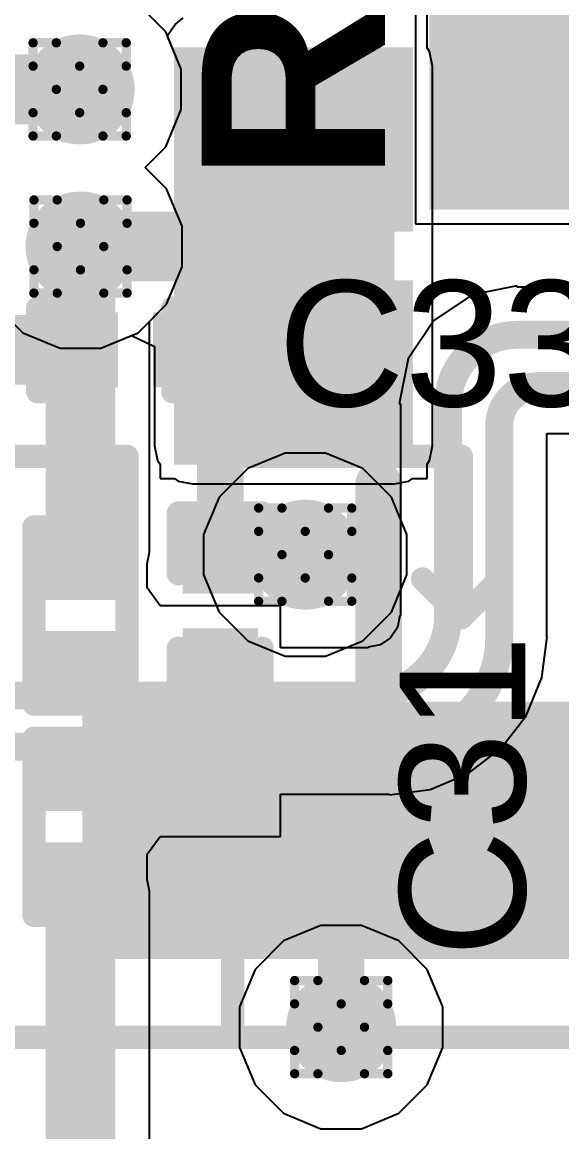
# Model space of a CAD drawing. Header units: inches. Extents: x -6 to 328, y -6 to 90.
# Drawn here: x 27.84 to 30.78, y 1.87 to 7.92 of the extents above; entities that cross this region are included whole.
import ezdxf

# ---------------------------------------------------------------- set-up
doc = ezdxf.new("R2010")
doc.units = ezdxf.units.IN
for name, color, linetype in [('Bottom Layer', 5, 'Continuous'), ('Bottom Overlay', 54, 'Continuous'), ('Bottom Paste', 16, 'Continuous'), ('Bottom Solder', 6, 'Continuous'), ('Designators', 56, 'Continuous'), ('Drill Drawing', 1, 'Continuous'), ('GND', 76, 'Continuous'), ('PWR', 16, 'Continuous'), ('Top Layer', 1, 'Continuous'), ('Top Overlay', 2, 'Continuous'), ('Top Paste', 8, 'Continuous'), ('Top Solder', 216, 'Continuous'), ('Via Holes', 16, 'Continuous')]:
    doc.layers.add(name, color=color, linetype=linetype)
doc.styles.add('Arial', font='', dxfattribs={"height": 0.2})
doc.styles.add('Arial_Bold', font='', dxfattribs={"height": 0.2})
doc.styles.get('Arial').set_extended_font_data('Arial')
doc.styles.get('Arial_Bold').set_extended_font_data('Arial', bold=True)

# ---------------------------------------------------------------- blocks, each defined once
blk = doc.blocks.new('CAP_0201_2')
at = {"layer": 'Top Layer'}
for points in [[(-0.45, 0.15), (-0.15, 0.15), (-0.15, -0.15), (-0.45, -0.15)], [(0.15, 0.15), (0.45, 0.15), (0.45, -0.15), (0.15, -0.15)]]:
    blk.add_hatch(color=1, dxfattribs=at).paths.add_polyline_path(points)
at = {"layer": 'Top Paste'}
for points in [[(-0.45, 0.15), (-0.15, 0.15), (-0.15, -0.15), (-0.45, -0.15)], [(0.15, 0.15), (0.45, 0.15), (0.45, -0.15), (0.15, -0.15)]]:
    blk.add_hatch(color=8, dxfattribs=at).paths.add_polyline_path(points)
at = {"layer": 'Top Solder'}
for points in [[(-0.505, 0.205), (-0.095, 0.205), (-0.095, -0.205), (-0.505, -0.205)], [(0.095, 0.205), (0.505, 0.205), (0.505, -0.205), (0.095, -0.205)]]:
    blk.add_hatch(color=216, dxfattribs=at).paths.add_polyline_path(points)
at = {"layer": 'Top Overlay', "const_width": 0.127}
for points in [[(-0.5334, 0.2286), (-0.2032, 0.2286)], [(-0.5334, -0.2286), (-0.5334, 0.2286)], [(0.2032, 0.2286), (0.5334, 0.2286)], [(0.5334, -0.2286), (0.5334, 0.2286)], [(-0.5334, -0.2286), (-0.2032, -0.2286)], [(0.2032, -0.2286), (0.5334, -0.2286)]]:
    blk.add_lwpolyline(points, dxfattribs=at)
at = {"layer": 'Top Overlay', "const_width": 0.0635}
for points in [[(-0.5651, 0.2286, 1), (-0.5016, 0.2286, 1)], [(-0.5651, 0.2286, 1), (-0.5016, 0.2286, 1)], [(-0.2349, 0.2286, 1), (-0.1714, 0.2286, 1)], [(0.1714, 0.2286, 1), (0.2349, 0.2286, 1)], [(0.5016, 0.2286, 1), (0.5651, 0.2286, 1)], [(0.5016, 0.2286, 1), (0.5651, 0.2286, 1)], [(-0.5651, -0.2286, 1), (-0.5016, -0.2286, 1)], [(-0.5651, -0.2286, 1), (-0.5016, -0.2286, 1)], [(-0.2349, -0.2286, 1), (-0.1714, -0.2286, 1)], [(0.1714, -0.2286, 1), (0.2349, -0.2286, 1)], [(0.5016, -0.2286, 1), (0.5651, -0.2286, 1)], [(0.5016, -0.2286, 1), (0.5651, -0.2286, 1)]]:
    blk.add_lwpolyline(points, format="xyb", close=True, dxfattribs=at)
blk = doc.blocks.new('R___0201_18')
at = {"layer": 'Top Layer'}
for points in [[(-0.41, 0.185), (-0.14, 0.185), (-0.14, -0.185), (-0.41, -0.185)], [(0.14, 0.185), (0.41, 0.185), (0.41, -0.185), (0.14, -0.185)]]:
    blk.add_hatch(color=1, dxfattribs=at).paths.add_polyline_path(points)
at = {"layer": 'Top Paste'}
for points in [[(-0.41, 0.185), (-0.14, 0.185), (-0.14, -0.185), (-0.41, -0.185)], [(0.14, 0.185), (0.41, 0.185), (0.41, -0.185), (0.14, -0.185)]]:
    blk.add_hatch(color=8, dxfattribs=at).paths.add_polyline_path(points)
at = {"layer": 'Top Solder'}
for points in [[(-0.465, 0.24), (-0.085, 0.24), (-0.085, -0.24), (-0.465, -0.24)], [(0.085, 0.24), (0.465, 0.24), (0.465, -0.24), (0.085, -0.24)]]:
    blk.add_hatch(color=216, dxfattribs=at).paths.add_polyline_path(points)
at = {"layer": 'Top Overlay', "const_width": 0.127}
for points in [[(-0.4826, 0.254), (-0.4826, -0.254)], [(-0.4826, 0.254), (0.4826, 0.254)], [(0.4826, 0.254), (0.4826, -0.254)], [(-0.4826, -0.254), (0.4826, -0.254)]]:
    blk.add_lwpolyline(points, dxfattribs=at)
at = {"layer": 'Top Overlay', "const_width": 0.0635}
for points in [[(-0.5143, 0.254, 1), (-0.4508, 0.254, 1)], [(-0.5143, 0.254, 1), (-0.4508, 0.254, 1)], [(0.4508, 0.254, 1), (0.5143, 0.254, 1)], [(0.4508, 0.254, 1), (0.5143, 0.254, 1)], [(-0.5143, -0.254, 1), (-0.4508, -0.254, 1)], [(-0.5143, -0.254, 1), (-0.4508, -0.254, 1)], [(0.4508, -0.254, 1), (0.5143, -0.254, 1)], [(0.4508, -0.254, 1), (0.5143, -0.254, 1)]]:
    blk.add_lwpolyline(points, format="xyb", close=True, dxfattribs=at)
blk = doc.blocks.new('R___0201_19')
at = {"layer": 'Top Layer'}
for points in [[(-0.41, 0.185), (-0.14, 0.185), (-0.14, -0.185), (-0.41, -0.185)], [(0.14, 0.185), (0.41, 0.185), (0.41, -0.185), (0.14, -0.185)]]:
    blk.add_hatch(color=1, dxfattribs=at).paths.add_polyline_path(points)
at = {"layer": 'Top Paste'}
for points in [[(-0.41, 0.185), (-0.14, 0.185), (-0.14, -0.185), (-0.41, -0.185)], [(0.14, 0.185), (0.41, 0.185), (0.41, -0.185), (0.14, -0.185)]]:
    blk.add_hatch(color=8, dxfattribs=at).paths.add_polyline_path(points)
at = {"layer": 'Top Solder'}
for points in [[(-0.465, 0.24), (-0.085, 0.24), (-0.085, -0.24), (-0.465, -0.24)], [(0.085, 0.24), (0.465, 0.24), (0.465, -0.24), (0.085, -0.24)]]:
    blk.add_hatch(color=216, dxfattribs=at).paths.add_polyline_path(points)
at = {"layer": 'Top Overlay', "const_width": 0.127}
for points in [[(-0.4826, -0.254), (-0.4826, 0.254)], [(0.4826, 0.254), (-0.4826, 0.254)], [(0.4826, -0.254), (0.4826, 0.254)], [(0.4826, -0.254), (-0.4826, -0.254)]]:
    blk.add_lwpolyline(points, dxfattribs=at)
at = {"layer": 'Top Overlay', "const_width": 0.0635}
for points in [[(-0.5143, 0.254, 1), (-0.4508, 0.254, 1)], [(-0.5143, 0.254, 1), (-0.4508, 0.254, 1)], [(0.4508, 0.254, 1), (0.5143, 0.254, 1)], [(0.4508, 0.254, 1), (0.5143, 0.254, 1)], [(-0.5143, -0.254, 1), (-0.4508, -0.254, 1)], [(-0.5143, -0.254, 1), (-0.4508, -0.254, 1)], [(0.4508, -0.254, 1), (0.5143, -0.254, 1)], [(0.4508, -0.254, 1), (0.5143, -0.254, 1)]]:
    blk.add_lwpolyline(points, format="xyb", close=True, dxfattribs=at)
blk = doc.blocks.new('M55_7013242R_B_49')
at = {"layer": 'Bottom Layer'}
for points in [[(12.62, -3.8), (11.42, -3.8), (11.42, -1.1), (12.62, -1.1)], [(7.855, -2.2), (8.655, -2.2), (8.655, -3.3), (7.855, -3.3)], [(9.125, -2.2), (9.925, -2.2), (9.925, -3.3), (9.125, -3.3)]]:
    blk.add_hatch(color=5, dxfattribs=at).paths.add_polyline_path(points)
at = {"layer": 'Bottom Paste'}
for points in [[(12.62, -3.8), (11.42, -3.8), (11.42, -1.1), (12.62, -1.1)], [(7.855, -2.2), (8.655, -2.2), (8.655, -3.3), (7.855, -3.3)], [(9.125, -2.2), (9.925, -2.2), (9.925, -3.3), (9.125, -3.3)]]:
    blk.add_hatch(color=16, dxfattribs=at).paths.add_polyline_path(points)
at = {"layer": 'Bottom Solder'}
for points in [[(12.7216, -3.9016), (11.3184, -3.9016), (11.3184, -0.9984), (12.7216, -0.9984)], [(7.7534, -2.0984), (8.7566, -2.0984), (8.7566, -3.4016), (7.7534, -3.4016)], [(9.0234, -2.0984), (10.0266, -2.0984), (10.0266, -3.4016), (9.0234, -3.4016)]]:
    blk.add_hatch(color=6, dxfattribs=at).paths.add_polyline_path(points)
at = {"layer": 'Bottom Overlay', "const_width": 0.254}
blk.add_lwpolyline([(11.2014, -2.286), (10.1346, -2.286)], dxfattribs=at)
at = {"layer": 'Bottom Overlay', "const_width": 0.127}
for points in [[(10.0711, -2.286, 1), (10.1981, -2.286, 1)], [(11.1379, -2.286, 1), (11.2649, -2.286, 1)]]:
    blk.add_lwpolyline(points, format="xyb", close=True, dxfattribs=at)
blk = doc.blocks.new('HDR1X3_SMD_50')
at = {"layer": 'Top Layer'}
blk.add_hatch(color=1, dxfattribs=at).paths.add_polyline_path([(-0.635, -0.7), (0.635, -0.7), (0.635, -2.9), (-0.635, -2.9)])
at = {"layer": 'Top Paste'}
blk.add_hatch(color=8, dxfattribs=at).paths.add_polyline_path([(-0.635, -0.7), (0.635, -0.7), (0.635, -2.9), (-0.635, -2.9)])
at = {"layer": 'Top Solder'}
blk.add_hatch(color=216, dxfattribs=at).paths.add_polyline_path([(-0.7366, -0.5984), (0.7366, -0.5984), (0.7366, -3.0016), (-0.7366, -3.0016)])
blk = doc.blocks.new('CAP_0201_67')
at = {"layer": 'Top Layer'}
for points in [[(-0.45, 0.15), (-0.15, 0.15), (-0.15, -0.15), (-0.45, -0.15)], [(0.15, 0.15), (0.45, 0.15), (0.45, -0.15), (0.15, -0.15)]]:
    blk.add_hatch(color=1, dxfattribs=at).paths.add_polyline_path(points)
at = {"layer": 'Top Paste'}
for points in [[(-0.45, 0.15), (-0.15, 0.15), (-0.15, -0.15), (-0.45, -0.15)], [(0.15, 0.15), (0.45, 0.15), (0.45, -0.15), (0.15, -0.15)]]:
    blk.add_hatch(color=8, dxfattribs=at).paths.add_polyline_path(points)
at = {"layer": 'Top Solder'}
for points in [[(-0.505, 0.205), (-0.095, 0.205), (-0.095, -0.205), (-0.505, -0.205)], [(0.095, 0.205), (0.505, 0.205), (0.505, -0.205), (0.095, -0.205)]]:
    blk.add_hatch(color=216, dxfattribs=at).paths.add_polyline_path(points)
at = {"layer": 'Top Overlay', "const_width": 0.127}
for points in [[(-0.2032, 0.2286), (-0.5334, 0.2286)], [(-0.5334, -0.2286), (-0.5334, 0.2286)], [(0.5334, 0.2286), (0.2032, 0.2286)], [(0.5334, -0.2286), (0.5334, 0.2286)], [(-0.2032, -0.2286), (-0.5334, -0.2286)], [(0.5334, -0.2286), (0.2032, -0.2286)]]:
    blk.add_lwpolyline(points, dxfattribs=at)
at = {"layer": 'Top Overlay', "const_width": 0.0635}
for points in [[(-0.5651, 0.2286, 1), (-0.5016, 0.2286, 1)], [(-0.5651, 0.2286, 1), (-0.5016, 0.2286, 1)], [(-0.2349, 0.2286, 1), (-0.1714, 0.2286, 1)], [(0.1714, 0.2286, 1), (0.2349, 0.2286, 1)], [(0.5016, 0.2286, 1), (0.5651, 0.2286, 1)], [(0.5016, 0.2286, 1), (0.5651, 0.2286, 1)], [(-0.5651, -0.2286, 1), (-0.5016, -0.2286, 1)], [(-0.5651, -0.2286, 1), (-0.5016, -0.2286, 1)], [(-0.2349, -0.2286, 1), (-0.1714, -0.2286, 1)], [(0.1714, -0.2286, 1), (0.2349, -0.2286, 1)], [(0.5016, -0.2286, 1), (0.5651, -0.2286, 1)], [(0.5016, -0.2286, 1), (0.5651, -0.2286, 1)]]:
    blk.add_lwpolyline(points, format="xyb", close=True, dxfattribs=at)
blk = doc.blocks.new('CAP_0201_68')
at = {"layer": 'Top Layer'}
for points in [[(-0.45, 0.15), (-0.15, 0.15), (-0.15, -0.15), (-0.45, -0.15)], [(0.15, 0.15), (0.45, 0.15), (0.45, -0.15), (0.15, -0.15)]]:
    blk.add_hatch(color=1, dxfattribs=at).paths.add_polyline_path(points)
at = {"layer": 'Top Paste'}
for points in [[(-0.45, 0.15), (-0.15, 0.15), (-0.15, -0.15), (-0.45, -0.15)], [(0.15, 0.15), (0.45, 0.15), (0.45, -0.15), (0.15, -0.15)]]:
    blk.add_hatch(color=8, dxfattribs=at).paths.add_polyline_path(points)
at = {"layer": 'Top Solder'}
for points in [[(-0.505, 0.205), (-0.095, 0.205), (-0.095, -0.205), (-0.505, -0.205)], [(0.095, 0.205), (0.505, 0.205), (0.505, -0.205), (0.095, -0.205)]]:
    blk.add_hatch(color=216, dxfattribs=at).paths.add_polyline_path(points)
at = {"layer": 'Top Overlay', "const_width": 0.127}
for points in [[(-0.5334, 0.2286), (-0.2032, 0.2286)], [(-0.5334, 0.2286), (-0.5334, -0.2286)], [(0.2032, 0.2286), (0.5334, 0.2286)], [(0.5334, 0.2286), (0.5334, -0.2286)], [(-0.5334, -0.2286), (-0.2032, -0.2286)], [(0.2032, -0.2286), (0.5334, -0.2286)]]:
    blk.add_lwpolyline(points, dxfattribs=at)
at = {"layer": 'Top Overlay', "const_width": 0.0635}
for points in [[(-0.5651, 0.2286, 1), (-0.5016, 0.2286, 1)], [(-0.5651, 0.2286, 1), (-0.5016, 0.2286, 1)], [(-0.2349, 0.2286, 1), (-0.1714, 0.2286, 1)], [(0.1714, 0.2286, 1), (0.2349, 0.2286, 1)], [(0.5016, 0.2286, 1), (0.5651, 0.2286, 1)], [(0.5016, 0.2286, 1), (0.5651, 0.2286, 1)], [(-0.5651, -0.2286, 1), (-0.5016, -0.2286, 1)], [(-0.5651, -0.2286, 1), (-0.5016, -0.2286, 1)], [(-0.2349, -0.2286, 1), (-0.1714, -0.2286, 1)], [(0.1714, -0.2286, 1), (0.2349, -0.2286, 1)], [(0.5016, -0.2286, 1), (0.5651, -0.2286, 1)], [(0.5016, -0.2286, 1), (0.5651, -0.2286, 1)]]:
    blk.add_lwpolyline(points, format="xyb", close=True, dxfattribs=at)

msp = doc.modelspace()

# ---------------------------------------------------------------- hatches: boundary and pattern name
at = {"layer": 'Bottom Layer'}
h = msp.add_hatch(color=5, dxfattribs=at)
edge = h.paths.add_edge_path()
edge.add_arc((28.1527, 7.5515), 0.3, 0, 360)
msp.add_hatch(color=5, dxfattribs=at).paths.add_polyline_path([(28.769, 5.6085), (29.869, 5.6085), (29.869, 7.6785), (28.769, 7.6785)])
h = msp.add_hatch(color=5, dxfattribs=at)
edge = h.paths.add_edge_path()
edge.add_arc((28.1574, 6.6952), 0.3, 0, 360)
h = msp.add_hatch(color=5, dxfattribs=at)
edge = h.paths.add_edge_path()
edge.add_arc((29.3828, 5.0158), 0.3, 0, 360)
h = msp.add_hatch(color=5, dxfattribs=at)
edge = h.paths.add_edge_path()
edge.add_arc((29.5789, 2.4407), 0.3, 0, 360)
at = {"layer": 'GND'}
h = msp.add_hatch(color=76, dxfattribs=at)
edge = h.paths.add_edge_path()
edge.add_arc((28.1527, 7.5515), 0.3, 0, 360)
h = msp.add_hatch(color=76, dxfattribs=at)
edge = h.paths.add_edge_path()
edge.add_arc((28.1574, 6.6952), 0.3, 0, 360)
h = msp.add_hatch(color=76, dxfattribs=at)
edge = h.paths.add_edge_path()
edge.add_arc((29.3828, 5.0158), 0.3, 0, 360)
h = msp.add_hatch(color=76, dxfattribs=at)
edge = h.paths.add_edge_path()
edge.add_arc((29.5789, 2.4407), 0.3, 0, 360)
at = {"layer": 'PWR'}
h = msp.add_hatch(color=16, dxfattribs=at)
edge = h.paths.add_edge_path()
edge.add_arc((28.1527, 7.5515), 0.3, 0, 360)
h = msp.add_hatch(color=16, dxfattribs=at)
edge = h.paths.add_edge_path()
edge.add_arc((28.1574, 6.6952), 0.3, 0, 360)
h = msp.add_hatch(color=16, dxfattribs=at)
edge = h.paths.add_edge_path()
edge.add_arc((29.3828, 5.0158), 0.3, 0, 360)
h = msp.add_hatch(color=16, dxfattribs=at)
edge = h.paths.add_edge_path()
edge.add_arc((29.5789, 2.4407), 0.3, 0, 360)
at = {"layer": 'Top Layer'}
h = msp.add_hatch(color=1, dxfattribs=at)
edge = h.paths.add_edge_path()
edge.add_arc((28.1527, 7.5515), 0.3, 0, 360)
h = msp.add_hatch(color=1, dxfattribs=at)
edge = h.paths.add_edge_path()
edge.add_arc((28.1574, 6.6952), 0.3, 0, 360)
h = msp.add_hatch(color=1, dxfattribs=at)
edge = h.paths.add_edge_path()
edge.add_arc((29.3828, 5.0158), 0.3, 0, 360)
h = msp.add_hatch(color=1, dxfattribs=at)
edge = h.paths.add_edge_path()
edge.add_arc((29.5789, 2.4407), 0.3, 0, 360)
at = {"layer": 'Via Holes'}
h = msp.add_hatch(color=7, dxfattribs=at)
edge = h.paths.add_edge_path()
edge.add_arc((28.1527, 7.5515), 0.15, 0, 360)
h = msp.add_hatch(color=7, dxfattribs=at)
edge = h.paths.add_edge_path()
edge.add_arc((28.1574, 6.6952), 0.15, 0, 360)
h = msp.add_hatch(color=7, dxfattribs=at)
edge = h.paths.add_edge_path()
edge.add_arc((29.3828, 5.0158), 0.15, 0, 360)
h = msp.add_hatch(color=7, dxfattribs=at)
edge = h.paths.add_edge_path()
edge.add_arc((29.5789, 2.4407), 0.15, 0, 360)

# ---------------------------------------------------------------- linework, layer by layer
at = {"layer": 'Bottom Layer'}
for p, q in [((30.0468, 7.8563), (30.0468, 7.9707)), ((30.0468, 7.8437), (30.0468, 7.8563)), ((30.0468, 7.7782), (30.0468, 7.8437)), ((30.0604, 7.7578), (30.0468, 7.7782)), ((30.0762, 7.6785), (30.0604, 7.7578)), ((30.0762, 5.6085), (30.0762, 7.6785)), ((27.6877, 6.3814), (27.8436, 6.2256)), ((27.8436, 6.2256), (28.0472, 6.1412)), ((28.2676, 6.1412), (28.4348, 6.2105)), ((28.4348, 6.2105), (28.5618, 6.1502)), ((28.0472, 6.1412), (28.2676, 6.1412)), ((28.5618, 6.1502), (28.5618, 5.6085)), ((28.5618, 5.6085), (28.5776, 5.5292)), ((30.0604, 5.5292), (30.0762, 5.6085)), ((28.5776, 5.5292), (28.5912, 5.5088)), ((28.5912, 5.5088), (28.5912, 5.4307)), ((30.0468, 5.5088), (30.0604, 5.5292)), ((30.0468, 5.4307), (30.0468, 5.5088)), ((28.5912, 5.4307), (28.6693, 5.4307)), ((28.6693, 5.4307), (28.6897, 5.4171)), ((28.6897, 5.4171), (28.769, 5.4013)), ((28.769, 5.4013), (29.869, 5.4013)), ((29.869, 5.4013), (29.9483, 5.4171)), ((29.9483, 5.4171), (29.9686, 5.4307)), ((29.9686, 5.4307), (30.0468, 5.4307))]:
    msp.add_line(p, q, dxfattribs=at)
for points, const_width in [([(29.3199, 7.2116), (29.3199, 7.2794)], 0.381), ([(29.319, 7.2785), (29.3199, 7.2794)], 0.254), ([(28.1574, 6.6952), (29.2672, 6.6952)], 0.381), ([(29.2672, 6.6952), (29.319, 6.6435)], 0.381), ([(29.5789, 3.4735), (29.619, 3.5135)], 0.254), ([(29.5789, 2.4407), (29.5789, 3.4735)], 0.254)]:
    msp.add_lwpolyline(points, dxfattribs=dict(at, const_width=const_width))
for points, const_width in [([(29.2247, 7.2794, 1), (29.4152, 7.2794, 1)], 0.1905), ([(29.2247, 7.2116, 1), (29.4152, 7.2116, 1)], 0.1905), ([(29.2555, 7.2785, 1), (29.3825, 7.2785, 1)], 0.127), ([(29.2564, 7.2794, 1), (29.3834, 7.2794, 1)], 0.127), ([(28.0621, 6.6952, 1), (28.2526, 6.6952, 1)], 0.1905), ([(29.172, 6.6952, 1), (29.3625, 6.6952, 1)], 0.1905), ([(29.172, 6.6952, 1), (29.3625, 6.6952, 1)], 0.1905), ([(29.2237, 6.6435, 1), (29.4142, 6.6435, 1)], 0.1905), ([(29.5555, 3.5135, 1), (29.6825, 3.5135, 1)], 0.127), ([(29.5154, 3.4735, 1), (29.6424, 3.4735, 1)], 0.127), ([(29.5154, 3.4735, 1), (29.6424, 3.4735, 1)], 0.127), ([(29.5154, 2.4407, 1), (29.6424, 2.4407, 1)], 0.127)]:
    msp.add_lwpolyline(points, format="xyb", close=True, dxfattribs=dict(at, const_width=const_width))
at = {"layer": 'Drill Drawing', "const_width": 0.0508}
for points in [[(27.8987, 7.6785), (27.8987, 7.8055)], [(27.8987, 7.8055), (28.0257, 7.8055)], [(28.0257, 7.8055), (28.1527, 7.6785)], [(28.1527, 7.6785), (28.2797, 7.8055)], [(28.2797, 7.8055), (28.4067, 7.8055)], [(28.4067, 7.6785), (28.4067, 7.8055)], [(27.8987, 7.6785), (28.0257, 7.5515)], [(28.2797, 7.5515), (28.4067, 7.6785)], [(27.8987, 7.4245), (28.0257, 7.5515)], [(28.2797, 7.5515), (28.4067, 7.4245)], [(27.8987, 7.2975), (27.8987, 7.4245)], [(28.0257, 7.2975), (28.1527, 7.4245)], [(28.1527, 7.4245), (28.2797, 7.2975)], [(28.4067, 7.2975), (28.4067, 7.4245)], [(27.8987, 7.2975), (28.0257, 7.2975)], [(28.2797, 7.2975), (28.4067, 7.2975)], [(27.9034, 6.8222), (27.9034, 6.9492)], [(27.9034, 6.9492), (28.0304, 6.9492)], [(28.0304, 6.9492), (28.1574, 6.8222)], [(28.1574, 6.8222), (28.2844, 6.9492)], [(28.2844, 6.9492), (28.4114, 6.9492)], [(28.4114, 6.8222), (28.4114, 6.9492)], [(27.9034, 6.8222), (28.0304, 6.6952)], [(28.2844, 6.6952), (28.4114, 6.8222)], [(27.9034, 6.5682), (28.0304, 6.6952)], [(28.2844, 6.6952), (28.4114, 6.5682)], [(27.9034, 6.4412), (27.9034, 6.5682)], [(28.0304, 6.4412), (28.1574, 6.5682)], [(28.1574, 6.5682), (28.2844, 6.4412)], [(28.4114, 6.4412), (28.4114, 6.5682)], [(27.9034, 6.4412), (28.0304, 6.4412)], [(28.2844, 6.4412), (28.4114, 6.4412)], [(29.1288, 5.1428), (29.1288, 5.2698)], [(29.1288, 5.2698), (29.2558, 5.2698)], [(29.2558, 5.2698), (29.3828, 5.1428)], [(29.3828, 5.1428), (29.5098, 5.2698)], [(29.5098, 5.2698), (29.6368, 5.2698)], [(29.6368, 5.1428), (29.6368, 5.2698)], [(29.1288, 5.1428), (29.2558, 5.0158)], [(29.5098, 5.0158), (29.6368, 5.1428)], [(29.1288, 4.8888), (29.2558, 5.0158)], [(29.5098, 5.0158), (29.6368, 4.8888)], [(29.1288, 4.7618), (29.1288, 4.8888)], [(29.2558, 4.7618), (29.3828, 4.8888)], [(29.3828, 4.8888), (29.5098, 4.7618)], [(29.6368, 4.7618), (29.6368, 4.8888)], [(29.1288, 4.7618), (29.2558, 4.7618)], [(29.5098, 4.7618), (29.6368, 4.7618)], [(29.3249, 2.5677), (29.3249, 2.6947)], [(29.3249, 2.6947), (29.4519, 2.6947)], [(29.4519, 2.6947), (29.5789, 2.5677)], [(29.5789, 2.5677), (29.7059, 2.6947)], [(29.7059, 2.6947), (29.8329, 2.6947)], [(29.8329, 2.5677), (29.8329, 2.6947)], [(29.3249, 2.5677), (29.4519, 2.4407)], [(29.7059, 2.4407), (29.8329, 2.5677)], [(29.3249, 2.3137), (29.4519, 2.4407)], [(29.7059, 2.4407), (29.8329, 2.3137)], [(29.3249, 2.1867), (29.3249, 2.3137)], [(29.4519, 2.1867), (29.5789, 2.3137)], [(29.5789, 2.3137), (29.7059, 2.1867)], [(29.8329, 2.1867), (29.8329, 2.3137)], [(29.3249, 2.1867), (29.4519, 2.1867)], [(29.7059, 2.1867), (29.8329, 2.1867)]]:
    msp.add_lwpolyline(points, dxfattribs=at)
at = {"layer": 'Drill Drawing', "const_width": 0.0254}
for points in [[(27.886, 7.8055, 1), (27.9114, 7.8055, 1)], [(27.886, 7.8055, 1), (27.9114, 7.8055, 1)], [(28.013, 7.8055, 1), (28.0384, 7.8055, 1)], [(28.013, 7.8055, 1), (28.0384, 7.8055, 1)], [(28.267, 7.8055, 1), (28.2924, 7.8055, 1)], [(28.267, 7.8055, 1), (28.2924, 7.8055, 1)], [(28.394, 7.8055, 1), (28.4194, 7.8055, 1)], [(28.394, 7.8055, 1), (28.4194, 7.8055, 1)], [(27.886, 7.6785, 1), (27.9114, 7.6785, 1)], [(27.886, 7.6785, 1), (27.9114, 7.6785, 1)], [(28.14, 7.6785, 1), (28.1654, 7.6785, 1)], [(28.14, 7.6785, 1), (28.1654, 7.6785, 1)], [(28.394, 7.6785, 1), (28.4194, 7.6785, 1)], [(28.394, 7.6785, 1), (28.4194, 7.6785, 1)], [(28.013, 7.5515, 1), (28.0384, 7.5515, 1)], [(28.013, 7.5515, 1), (28.0384, 7.5515, 1)], [(28.267, 7.5515, 1), (28.2924, 7.5515, 1)], [(28.267, 7.5515, 1), (28.2924, 7.5515, 1)], [(27.886, 7.4245, 1), (27.9114, 7.4245, 1)], [(27.886, 7.4245, 1), (27.9114, 7.4245, 1)], [(28.14, 7.4245, 1), (28.1654, 7.4245, 1)], [(28.14, 7.4245, 1), (28.1654, 7.4245, 1)], [(28.394, 7.4245, 1), (28.4194, 7.4245, 1)], [(28.394, 7.4245, 1), (28.4194, 7.4245, 1)], [(27.886, 7.2975, 1), (27.9114, 7.2975, 1)], [(27.886, 7.2975, 1), (27.9114, 7.2975, 1)], [(28.013, 7.2975, 1), (28.0384, 7.2975, 1)], [(28.013, 7.2975, 1), (28.0384, 7.2975, 1)], [(28.267, 7.2975, 1), (28.2924, 7.2975, 1)], [(28.267, 7.2975, 1), (28.2924, 7.2975, 1)], [(28.394, 7.2975, 1), (28.4194, 7.2975, 1)], [(28.394, 7.2975, 1), (28.4194, 7.2975, 1)], [(27.8907, 6.9492, 1), (27.9161, 6.9492, 1)], [(27.8907, 6.9492, 1), (27.9161, 6.9492, 1)], [(28.0177, 6.9492, 1), (28.0431, 6.9492, 1)], [(28.0177, 6.9492, 1), (28.0431, 6.9492, 1)], [(28.2717, 6.9492, 1), (28.2971, 6.9492, 1)], [(28.2717, 6.9492, 1), (28.2971, 6.9492, 1)], [(28.3987, 6.9492, 1), (28.4241, 6.9492, 1)], [(28.3987, 6.9492, 1), (28.4241, 6.9492, 1)], [(27.8907, 6.8222, 1), (27.9161, 6.8222, 1)], [(27.8907, 6.8222, 1), (27.9161, 6.8222, 1)], [(28.1447, 6.8222, 1), (28.1701, 6.8222, 1)], [(28.1447, 6.8222, 1), (28.1701, 6.8222, 1)], [(28.3987, 6.8222, 1), (28.4241, 6.8222, 1)], [(28.3987, 6.8222, 1), (28.4241, 6.8222, 1)], [(28.0177, 6.6952, 1), (28.0431, 6.6952, 1)], [(28.0177, 6.6952, 1), (28.0431, 6.6952, 1)], [(28.2717, 6.6952, 1), (28.2971, 6.6952, 1)], [(28.2717, 6.6952, 1), (28.2971, 6.6952, 1)], [(27.8907, 6.5682, 1), (27.9161, 6.5682, 1)], [(27.8907, 6.5682, 1), (27.9161, 6.5682, 1)], [(28.1447, 6.5682, 1), (28.1701, 6.5682, 1)], [(28.1447, 6.5682, 1), (28.1701, 6.5682, 1)], [(28.3987, 6.5682, 1), (28.4241, 6.5682, 1)], [(28.3987, 6.5682, 1), (28.4241, 6.5682, 1)], [(27.8907, 6.4412, 1), (27.9161, 6.4412, 1)], [(27.8907, 6.4412, 1), (27.9161, 6.4412, 1)], [(28.0177, 6.4412, 1), (28.0431, 6.4412, 1)], [(28.0177, 6.4412, 1), (28.0431, 6.4412, 1)], [(28.2717, 6.4412, 1), (28.2971, 6.4412, 1)], [(28.2717, 6.4412, 1), (28.2971, 6.4412, 1)], [(28.3987, 6.4412, 1), (28.4241, 6.4412, 1)], [(28.3987, 6.4412, 1), (28.4241, 6.4412, 1)], [(29.1161, 5.2698, 1), (29.1415, 5.2698, 1)], [(29.1161, 5.2698, 1), (29.1415, 5.2698, 1)], [(29.2431, 5.2698, 1), (29.2685, 5.2698, 1)], [(29.2431, 5.2698, 1), (29.2685, 5.2698, 1)], [(29.4971, 5.2698, 1), (29.5225, 5.2698, 1)], [(29.4971, 5.2698, 1), (29.5225, 5.2698, 1)], [(29.6241, 5.2698, 1), (29.6495, 5.2698, 1)], [(29.6241, 5.2698, 1), (29.6495, 5.2698, 1)], [(29.1161, 5.1428, 1), (29.1415, 5.1428, 1)], [(29.1161, 5.1428, 1), (29.1415, 5.1428, 1)], [(29.3701, 5.1428, 1), (29.3955, 5.1428, 1)], [(29.3701, 5.1428, 1), (29.3955, 5.1428, 1)], [(29.6241, 5.1428, 1), (29.6495, 5.1428, 1)], [(29.6241, 5.1428, 1), (29.6495, 5.1428, 1)], [(29.2431, 5.0158, 1), (29.2685, 5.0158, 1)], [(29.2431, 5.0158, 1), (29.2685, 5.0158, 1)], [(29.4971, 5.0158, 1), (29.5225, 5.0158, 1)], [(29.4971, 5.0158, 1), (29.5225, 5.0158, 1)], [(29.1161, 4.8888, 1), (29.1415, 4.8888, 1)], [(29.1161, 4.8888, 1), (29.1415, 4.8888, 1)], [(29.3701, 4.8888, 1), (29.3955, 4.8888, 1)], [(29.3701, 4.8888, 1), (29.3955, 4.8888, 1)], [(29.6241, 4.8888, 1), (29.6495, 4.8888, 1)], [(29.6241, 4.8888, 1), (29.6495, 4.8888, 1)], [(29.1161, 4.7618, 1), (29.1415, 4.7618, 1)], [(29.1161, 4.7618, 1), (29.1415, 4.7618, 1)], [(29.2431, 4.7618, 1), (29.2685, 4.7618, 1)], [(29.2431, 4.7618, 1), (29.2685, 4.7618, 1)], [(29.4971, 4.7618, 1), (29.5225, 4.7618, 1)], [(29.4971, 4.7618, 1), (29.5225, 4.7618, 1)], [(29.6241, 4.7618, 1), (29.6495, 4.7618, 1)], [(29.6241, 4.7618, 1), (29.6495, 4.7618, 1)], [(29.3122, 2.6947, 1), (29.3376, 2.6947, 1)], [(29.3122, 2.6947, 1), (29.3376, 2.6947, 1)], [(29.4392, 2.6947, 1), (29.4646, 2.6947, 1)], [(29.4392, 2.6947, 1), (29.4646, 2.6947, 1)], [(29.6932, 2.6947, 1), (29.7186, 2.6947, 1)], [(29.6932, 2.6947, 1), (29.7186, 2.6947, 1)], [(29.8202, 2.6947, 1), (29.8456, 2.6947, 1)], [(29.8202, 2.6947, 1), (29.8456, 2.6947, 1)], [(29.3122, 2.5677, 1), (29.3376, 2.5677, 1)], [(29.3122, 2.5677, 1), (29.3376, 2.5677, 1)], [(29.5662, 2.5677, 1), (29.5916, 2.5677, 1)], [(29.5662, 2.5677, 1), (29.5916, 2.5677, 1)], [(29.8202, 2.5677, 1), (29.8456, 2.5677, 1)], [(29.8202, 2.5677, 1), (29.8456, 2.5677, 1)], [(29.4392, 2.4407, 1), (29.4646, 2.4407, 1)], [(29.4392, 2.4407, 1), (29.4646, 2.4407, 1)], [(29.6932, 2.4407, 1), (29.7186, 2.4407, 1)], [(29.6932, 2.4407, 1), (29.7186, 2.4407, 1)], [(29.3122, 2.3137, 1), (29.3376, 2.3137, 1)], [(29.3122, 2.3137, 1), (29.3376, 2.3137, 1)], [(29.5662, 2.3137, 1), (29.5916, 2.3137, 1)], [(29.5662, 2.3137, 1), (29.5916, 2.3137, 1)], [(29.8202, 2.3137, 1), (29.8456, 2.3137, 1)], [(29.8202, 2.3137, 1), (29.8456, 2.3137, 1)], [(29.3122, 2.1867, 1), (29.3376, 2.1867, 1)], [(29.3122, 2.1867, 1), (29.3376, 2.1867, 1)], [(29.4392, 2.1867, 1), (29.4646, 2.1867, 1)], [(29.4392, 2.1867, 1), (29.4646, 2.1867, 1)], [(29.6932, 2.1867, 1), (29.7186, 2.1867, 1)], [(29.6932, 2.1867, 1), (29.7186, 2.1867, 1)], [(29.8202, 2.1867, 1), (29.8456, 2.1867, 1)], [(29.8202, 2.1867, 1), (29.8456, 2.1867, 1)]]:
    msp.add_lwpolyline(points, format="xyb", close=True, dxfattribs=at)
at = {"layer": 'GND'}
for p, q in [((28.6223, 7.8654), (28.4665, 8.0212)), ((28.7067, 7.6617), (28.6223, 7.8654)), ((28.7067, 7.4413), (28.7067, 7.6617)), ((28.6223, 7.2377), (28.7067, 7.4413)), ((28.5104, 7.1257), (28.6223, 7.2377)), ((28.627, 7.009), (28.5104, 7.1257)), ((28.7114, 6.8054), (28.627, 7.009)), ((28.7114, 6.585), (28.7114, 6.8054)), ((28.627, 6.3814), (28.7114, 6.585)), ((28.4712, 6.2256), (28.627, 6.3814)), ((27.7455, 6.3236), (27.8436, 6.2256)), ((27.8436, 6.2256), (28.0472, 6.1412)), ((28.2676, 6.1412), (28.4712, 6.2256)), ((28.0472, 6.1412), (28.2676, 6.1412))]:
    msp.add_line(p, q, dxfattribs=at)
at = {"layer": 'GND', "const_width": 0.381}
msp.add_lwpolyline([(27.243, 7.5515), (28.1527, 7.5515)], dxfattribs=at)
at = {"layer": 'GND', "const_width": 0.1905}
msp.add_lwpolyline([(28.0574, 7.5515, 1), (28.2479, 7.5515, 1)], format="xyb", close=True, dxfattribs=at)
at = {"layer": 'PWR'}
for p, q in [((28.6733, 7.9059), (28.7179, 7.9413)), ((28.6387, 7.8567), (28.6733, 7.9059)), ((28.632, 7.8421), (28.6387, 7.8567)), ((28.7067, 7.6617), (28.632, 7.8421)), ((28.7067, 7.4413), (28.7067, 7.6617)), ((28.6223, 7.2377), (28.7067, 7.4413)), ((28.5104, 7.1257), (28.6223, 7.2377)), ((28.627, 7.009), (28.5104, 7.1257)), ((28.7114, 6.8054), (28.627, 7.009)), ((28.7114, 6.585), (28.7114, 6.8054)), ((28.627, 6.3814), (28.7114, 6.585)), ((27.6877, 6.3814), (27.8436, 6.2256)), ((28.4712, 6.2256), (28.627, 6.3814)), ((27.8436, 6.2256), (28.0472, 6.1412)), ((28.2676, 6.1412), (28.4712, 6.2256)), ((28.0472, 6.1412), (28.2676, 6.1412)), ((29.2726, 5.5698), (29.069, 5.4855)), ((29.493, 5.5698), (29.2726, 5.5698)), ((29.6966, 5.4855), (29.493, 5.5698)), ((29.069, 5.4855), (28.9132, 5.3297)), ((29.8525, 5.3297), (29.6966, 5.4855)), ((28.9132, 5.3297), (28.8288, 5.126)), ((29.9368, 5.126), (29.8525, 5.3297)), ((28.8288, 5.126), (28.8288, 4.9056)), ((29.9368, 4.9056), (29.9368, 5.126)), ((28.8288, 4.9056), (28.9132, 4.702)), ((29.8525, 4.702), (29.9368, 4.9056)), ((28.9132, 4.702), (29.069, 4.5462)), ((29.6966, 4.5462), (29.8525, 4.702)), ((29.069, 4.5462), (29.2726, 4.4618)), ((29.493, 4.4618), (29.6966, 4.5462)), ((29.2726, 4.4618), (29.493, 4.4618)), ((29.4687, 2.9947), (29.2651, 2.9104)), ((29.6891, 2.9947), (29.4687, 2.9947)), ((29.8928, 2.9104), (29.6891, 2.9947)), ((29.2651, 2.9104), (29.1093, 2.7545)), ((30.0486, 2.7545), (29.8928, 2.9104)), ((29.1093, 2.7545), (29.0249, 2.5509)), ((30.1329, 2.5509), (30.0486, 2.7545)), ((29.0249, 2.5509), (29.0249, 2.3305)), ((30.1329, 2.3305), (30.1329, 2.5509)), ((29.0249, 2.3305), (29.1093, 2.1269)), ((30.0486, 2.1269), (30.1329, 2.3305)), ((29.1093, 2.1269), (29.2651, 1.9711)), ((29.8928, 1.9711), (30.0486, 2.1269)), ((29.2651, 1.9711), (29.4687, 1.8867)), ((29.6891, 1.8867), (29.8928, 1.9711)), ((29.4687, 1.8867), (29.6891, 1.8867))]:
    msp.add_line(p, q, dxfattribs=at)
at = {"layer": 'Top Layer'}
for p, q in [((29.9838, 8.3552), (29.9838, 6.8194)), ((28.6223, 7.8654), (28.4665, 8.0212)), ((28.7067, 7.6617), (28.6223, 7.8654)), ((28.7067, 7.4413), (28.7067, 7.6617)), ((28.6223, 7.2377), (28.7067, 7.4413)), ((28.5104, 7.1257), (28.6223, 7.2377)), ((28.627, 7.009), (28.5104, 7.1257)), ((28.7114, 6.8054), (28.627, 7.009)), ((28.7114, 6.585), (28.7114, 6.8054)), ((29.9838, 6.8194), (32.5394, 6.8194)), ((28.627, 6.3814), (28.7114, 6.585)), ((30.5385, 6.4804), (30.2923, 6.4315)), ((30.5385, 6.473), (30.5385, 6.4804)), ((31.7169, 6.473), (30.5385, 6.473)), ((30.2923, 6.4315), (30.0836, 6.292)), ((28.5329, 6.2873), (28.627, 6.3814)), ((30.0836, 6.292), (29.9442, 6.0833)), ((28.5329, 5.0289), (28.5329, 6.2873)), ((29.9442, 6.0833), (29.8952, 5.8372)), ((29.8952, 5.8372), (29.9026, 5.8372)), ((29.9026, 5.8372), (29.9026, 4.684)), ((30.7, 4.5683), (30.7, 5.6757)), ((30.7, 5.6757), (31.1232, 5.6757)), ((28.5202, 4.965), (28.5329, 5.0289)), ((28.5202, 4.8343), (28.5202, 4.965)), ((28.5916, 4.7368), (28.5202, 4.8343)), ((29.2472, 4.7368), (28.5916, 4.7368)), ((29.2472, 4.5072), (29.2472, 4.7368)), ((29.8982, 4.684), (29.8851, 4.6181)), ((29.9026, 4.684), (29.8982, 4.684)), ((29.8851, 4.6181), (29.8477, 4.5621)), ((29.8477, 4.5621), (29.7918, 4.5247)), ((30.673, 4.3455), (30.7024, 4.5683)), ((30.7024, 4.5683), (30.7, 4.5683)), ((29.7258, 4.5072), (29.2472, 4.5072)), ((29.7918, 4.5247), (29.7258, 4.5116)), ((29.7258, 4.5116), (29.7258, 4.5072)), ((30.587, 4.1379), (30.673, 4.3455)), ((30.4502, 3.9596), (30.587, 4.1379)), ((30.272, 3.8228), (30.4502, 3.9596)), ((30.0643, 3.7368), (30.272, 3.8228)), ((29.2472, 3.4802), (29.2472, 3.7099)), ((29.2472, 3.7099), (29.8415, 3.7099)), ((29.8415, 3.7075), (30.0643, 3.7368)), ((29.8415, 3.7099), (29.8415, 3.7075)), ((28.5202, 3.3828), (28.5916, 3.4802)), ((28.5916, 3.4802), (29.2472, 3.4802)), ((28.5202, 3.2457), (28.5202, 3.3828)), ((28.5329, 3.1818), (28.5202, 3.2457)), ((28.5329, 0.9272), (28.5329, 3.1818))]:
    msp.add_line(p, q, dxfattribs=at)
for points, const_width in [([(25.9893, 7.5515), (28.1527, 7.5515)], 0.381), ([(28.1574, 6.1322), (28.1574, 6.6952)], 0.381), ([(25.92, 6.1322), (28.1574, 6.1322)], 0.381), ([(28.1574, 5.0289), (28.1574, 6.1322)], 0.381), ([(30.5385, 6.2141), (31.7169, 6.2141)], 0.1524), ([(28.7574, 6.1322), (28.9194, 5.9702)], 0.254), ([(28.9194, 5.009), (28.9194, 5.9702)], 0.254), ([(30.6542, 5.9347), (31.6011, 5.9347)], 0.1524), ([(30.1616, 4.684), (30.1616, 5.8372)], 0.1524), ([(30.441, 4.5683), (30.441, 5.7215)], 0.1524), ([(29.3794, 5.0124), (29.3828, 5.0158)], 0.254), ([(28.9194, 5.009), (28.9228, 5.0124)], 0.254), ([(28.9228, 5.0124), (29.3794, 5.0124)], 0.254), ([(28.0486, 4.3502), (28.1074, 4.409)], 0.1524), ([(28.1074, 4.409), (28.1574, 4.409)], 0.1524), ([(28.1574, 4.409), (28.2074, 4.409)], 0.1524), ([(28.2074, 4.409), (28.2662, 4.3502)], 0.1524), ([(28.7586, 4.2482), (28.9194, 4.409)], 0.1524), ([(28.9194, 4.409), (29.0802, 4.2482)], 0.1524), ([(28.0486, 4.3375), (28.0486, 4.3502)], 0.1524), ([(28.2662, 4.3375), (28.2662, 4.3502)], 0.1524), ([(27.9593, 4.2482), (28.0486, 4.3375)], 0.1524), ([(28.2662, 4.3375), (28.3555, 4.2482)], 0.1524), ([(27.4896, 4.2482), (27.9593, 4.2482)], 0.1524), ([(28.3555, 4.2482), (28.7586, 4.2482)], 0.1524), ([(29.0802, 4.2482), (29.7258, 4.2482)], 0.1524), ([(27.7, 3.9688), (27.9593, 3.9688)], 0.1524), ([(27.9593, 3.9688), (28.0486, 3.8796)], 0.1524), ([(28.2662, 3.8796), (28.3555, 3.9688)], 0.1524), ([(28.3555, 3.9688), (28.7586, 3.9688)], 0.1524), ([(28.7586, 3.9688), (28.9194, 3.808)], 0.1524), ([(28.9194, 3.808), (29.0802, 3.9688)], 0.1524), ([(29.0802, 3.9688), (29.8415, 3.9688)], 0.1524), ([(28.0486, 3.8668), (28.0486, 3.8796)], 0.1524), ([(28.0486, 3.8668), (28.1074, 3.808)], 0.1524), ([(28.2074, 3.808), (28.2662, 3.8668)], 0.1524), ([(28.2662, 3.8668), (28.2662, 3.8796)], 0.1524), ([(28.1074, 3.808), (28.1574, 3.808)], 0.1524), ([(28.1574, 3.808), (28.2074, 3.808)], 0.1524), ([(28.1574, 0.9272), (28.1574, 3.1818)], 0.381), ([(28.9194, 3.208), (29.3781, 3.208)], 0.254), ([(29.3781, 3.208), (29.5789, 3.0072)], 0.254), ([(29.5789, 2.4407), (29.5789, 3.0072)], 0.254)]:
    msp.add_lwpolyline(points, dxfattribs=dict(at, const_width=const_width))
for points, const_width in [([(28.0574, 7.5515, 1), (28.2479, 7.5515, 1)], 0.1905), ([(28.0621, 6.6952, 1), (28.2526, 6.6952, 1)], 0.1905), ([(28.0621, 6.1322, 1), (28.2526, 6.1322, 1)], 0.1905), ([(28.0621, 6.1322, 1), (28.2526, 6.1322, 1)], 0.1905), ([(28.0621, 6.1322, 1), (28.2526, 6.1322, 1)], 0.1905), ([(30.5004, 6.2141, 1), (30.5766, 6.2141, 1)], 0.0762), ([(30.5004, 6.2141, 1), (30.5766, 6.2141, 1)], 0.0762), ([(28.6939, 6.1322, 1), (28.8209, 6.1322, 1)], 0.127), ([(28.8559, 5.9702, 1), (28.9829, 5.9702, 1)], 0.127), ([(28.8559, 5.9702, 1), (28.9829, 5.9702, 1)], 0.127), ([(30.6161, 5.9347, 1), (30.6923, 5.9347, 1)], 0.0762), ([(30.6161, 5.9347, 1), (30.6923, 5.9347, 1)], 0.0762), ([(30.1235, 5.8372, 1), (30.1997, 5.8372, 1)], 0.0762), ([(30.1235, 5.8372, 1), (30.1997, 5.8372, 1)], 0.0762), ([(30.4029, 5.7215, 1), (30.4791, 5.7215, 1)], 0.0762), ([(30.4029, 5.7215, 1), (30.4791, 5.7215, 1)], 0.0762), ([(28.0621, 5.0289, 1), (28.2526, 5.0289, 1)], 0.1905), ([(29.3193, 5.0158, 1), (29.4463, 5.0158, 1)], 0.127), ([(28.8559, 5.009, 1), (28.9829, 5.009, 1)], 0.127), ([(28.8559, 5.009, 1), (28.9829, 5.009, 1)], 0.127), ([(28.8593, 5.0124, 1), (28.9863, 5.0124, 1)], 0.127), ([(28.8593, 5.0124, 1), (28.9863, 5.0124, 1)], 0.127), ([(29.3159, 5.0124, 1), (29.4429, 5.0124, 1)], 0.127), ([(29.3159, 5.0124, 1), (29.4429, 5.0124, 1)], 0.127), ([(30.1235, 4.684, 1), (30.1997, 4.684, 1)], 0.0762), ([(30.1235, 4.684, 1), (30.1997, 4.684, 1)], 0.0762), ([(30.4029, 4.5683, 1), (30.4791, 4.5683, 1)], 0.0762), ([(30.4029, 4.5683, 1), (30.4791, 4.5683, 1)], 0.0762), ([(28.0693, 4.409, 1), (28.1455, 4.409, 1)], 0.0762), ([(28.0693, 4.409, 1), (28.1455, 4.409, 1)], 0.0762), ([(28.1193, 4.409, 1), (28.1955, 4.409, 1)], 0.0762), ([(28.1193, 4.409, 1), (28.1955, 4.409, 1)], 0.0762), ([(28.1693, 4.409, 1), (28.2455, 4.409, 1)], 0.0762), ([(28.1693, 4.409, 1), (28.2455, 4.409, 1)], 0.0762), ([(28.8813, 4.409, 1), (28.9575, 4.409, 1)], 0.0762), ([(28.8813, 4.409, 1), (28.9575, 4.409, 1)], 0.0762), ([(28.0105, 4.3502, 1), (28.0867, 4.3502, 1)], 0.0762), ([(28.0105, 4.3502, 1), (28.0867, 4.3502, 1)], 0.0762), ([(28.2281, 4.3502, 1), (28.3043, 4.3502, 1)], 0.0762), ([(28.2281, 4.3502, 1), (28.3043, 4.3502, 1)], 0.0762), ([(28.0105, 4.3375, 1), (28.0867, 4.3375, 1)], 0.0762), ([(28.0105, 4.3375, 1), (28.0867, 4.3375, 1)], 0.0762), ([(28.2281, 4.3375, 1), (28.3043, 4.3375, 1)], 0.0762), ([(28.2281, 4.3375, 1), (28.3043, 4.3375, 1)], 0.0762), ([(27.9212, 4.2482, 1), (27.9974, 4.2482, 1)], 0.0762), ([(27.9212, 4.2482, 1), (27.9974, 4.2482, 1)], 0.0762), ([(28.3174, 4.2482, 1), (28.3936, 4.2482, 1)], 0.0762), ([(28.3174, 4.2482, 1), (28.3936, 4.2482, 1)], 0.0762), ([(28.7205, 4.2482, 1), (28.7967, 4.2482, 1)], 0.0762), ([(28.7205, 4.2482, 1), (28.7967, 4.2482, 1)], 0.0762), ([(29.0421, 4.2482, 1), (29.1183, 4.2482, 1)], 0.0762), ([(29.0421, 4.2482, 1), (29.1183, 4.2482, 1)], 0.0762), ([(29.6877, 4.2482, 1), (29.7639, 4.2482, 1)], 0.0762), ([(29.6877, 4.2482, 1), (29.7639, 4.2482, 1)], 0.0762), ([(27.9212, 3.9688, 1), (27.9974, 3.9688, 1)], 0.0762), ([(27.9212, 3.9688, 1), (27.9974, 3.9688, 1)], 0.0762), ([(28.3174, 3.9688, 1), (28.3936, 3.9688, 1)], 0.0762), ([(28.3174, 3.9688, 1), (28.3936, 3.9688, 1)], 0.0762), ([(28.7205, 3.9688, 1), (28.7967, 3.9688, 1)], 0.0762), ([(28.7205, 3.9688, 1), (28.7967, 3.9688, 1)], 0.0762), ([(29.0421, 3.9688, 1), (29.1183, 3.9688, 1)], 0.0762), ([(29.0421, 3.9688, 1), (29.1183, 3.9688, 1)], 0.0762), ([(29.8034, 3.9688, 1), (29.8796, 3.9688, 1)], 0.0762), ([(29.8034, 3.9688, 1), (29.8796, 3.9688, 1)], 0.0762), ([(28.0105, 3.8796, 1), (28.0867, 3.8796, 1)], 0.0762), ([(28.0105, 3.8796, 1), (28.0867, 3.8796, 1)], 0.0762), ([(28.0105, 3.8668, 1), (28.0867, 3.8668, 1)], 0.0762), ([(28.0105, 3.8668, 1), (28.0867, 3.8668, 1)], 0.0762), ([(28.2281, 3.8796, 1), (28.3043, 3.8796, 1)], 0.0762), ([(28.2281, 3.8796, 1), (28.3043, 3.8796, 1)], 0.0762), ([(28.2281, 3.8668, 1), (28.3043, 3.8668, 1)], 0.0762), ([(28.2281, 3.8668, 1), (28.3043, 3.8668, 1)], 0.0762), ([(28.0693, 3.808, 1), (28.1455, 3.808, 1)], 0.0762), ([(28.0693, 3.808, 1), (28.1455, 3.808, 1)], 0.0762), ([(28.1193, 3.808, 1), (28.1955, 3.808, 1)], 0.0762), ([(28.1193, 3.808, 1), (28.1955, 3.808, 1)], 0.0762), ([(28.1693, 3.808, 1), (28.2455, 3.808, 1)], 0.0762), ([(28.1693, 3.808, 1), (28.2455, 3.808, 1)], 0.0762), ([(28.8813, 3.808, 1), (28.9575, 3.808, 1)], 0.0762), ([(28.8813, 3.808, 1), (28.9575, 3.808, 1)], 0.0762), ([(28.0621, 3.1818, 1), (28.2526, 3.1818, 1)], 0.1905), ([(28.8559, 3.208, 1), (28.9829, 3.208, 1)], 0.127), ([(29.3146, 3.208, 1), (29.4416, 3.208, 1)], 0.127), ([(29.3146, 3.208, 1), (29.4416, 3.208, 1)], 0.127), ([(29.5154, 3.0072, 1), (29.6424, 3.0072, 1)], 0.127), ([(29.5154, 3.0072, 1), (29.6424, 3.0072, 1)], 0.127), ([(29.5154, 2.4407, 1), (29.6424, 2.4407, 1)], 0.127)]:
    msp.add_lwpolyline(points, format="xyb", close=True, dxfattribs=dict(at, const_width=const_width))
at = {"layer": 'Top Layer', "const_width": 0.1524}
for points in [[(30.1616, 5.8372, -0.414214), (30.5385, 6.2141)], [(30.441, 5.7215, -0.414214), (30.6542, 5.9347)], [(30.1616, 4.684, -0.414214), (29.7258, 4.2482)], [(30.441, 4.5683, -0.414214), (29.8415, 3.9688)]]:
    msp.add_lwpolyline(points, format="xyb", dxfattribs=at)
at = {"layer": 'Top Overlay', "const_width": 0.127}
for points in [[(27.6494, 5.5522), (28.4114, 5.5522)], [(28.4114, 5.1668), (28.4114, 5.5522)], [(28.9194, 5.5522), (30.234, 5.5522)], [(28.9194, 5.2426), (28.9194, 5.5522)], [(30.234, 4.6719), (30.234, 5.5522)], [(30.0223, 4.8836), (30.234, 4.6719)], [(30.234, 4.6719), (30.4457, 4.8836)], [(28.9868, 2.9711), (28.9908, 2.9751)], [(28.9868, 2.386), (28.9868, 2.9711)], [(27.6494, 2.386), (28.9868, 2.386)], [(28.9868, 2.386), (33.045, 2.386)]]:
    msp.add_lwpolyline(points, dxfattribs=at)
at = {"layer": 'Top Overlay', "const_width": 0.0635}
for points in [[(28.3796, 5.5522, 1), (28.4431, 5.5522, 1)], [(28.3796, 5.5522, 1), (28.4431, 5.5522, 1)], [(28.8876, 5.5522, 1), (28.9511, 5.5522, 1)], [(28.8876, 5.5522, 1), (28.9511, 5.5522, 1)], [(30.2023, 5.5522, 1), (30.2658, 5.5522, 1)], [(30.2023, 5.5522, 1), (30.2658, 5.5522, 1)], [(28.8876, 5.2426, 1), (28.9511, 5.2426, 1)], [(28.3796, 5.1668, 1), (28.4431, 5.1668, 1)], [(29.9906, 4.8836, 1), (30.0541, 4.8836, 1)], [(30.414, 4.8836, 1), (30.4775, 4.8836, 1)], [(30.2023, 4.6719, 1), (30.2658, 4.6719, 1)], [(30.2023, 4.6719, 1), (30.2658, 4.6719, 1)], [(30.2023, 4.6719, 1), (30.2658, 4.6719, 1)], [(28.9551, 2.9711, 1), (29.0186, 2.9711, 1)], [(28.9551, 2.9711, 1), (29.0186, 2.9711, 1)], [(28.959, 2.9751, 1), (29.0225, 2.9751, 1)], [(28.9551, 2.386, 1), (29.0186, 2.386, 1)], [(28.9551, 2.386, 1), (29.0186, 2.386, 1)], [(28.9551, 2.386, 1), (29.0186, 2.386, 1)]]:
    msp.add_lwpolyline(points, format="xyb", close=True, dxfattribs=at)

# ---------------------------------------------------------------- block references
for name, p, rotation in [('M55_7013242R_B_49', (32.069, 15.5335), 270), ('HDR1X3_SMD_50', (33.0616, 7.6322), 270), ('CAP_0201_68', (28.9194, 4.709), 90), ('R___0201_19', (28.1574, 4.684), 270), ('R___0201_18', (28.1574, 3.533), 90), ('CAP_0201_67', (28.9194, 3.508), 270)]:
    msp.add_blockref(name, p, dxfattribs=dict(rotation=rotation))
msp.add_blockref('CAP_0201_2', (28.4574, 6.1322))

# ---------------------------------------------------------------- texts
at = {"layer": 'Designators', "style": 'Arial'}
msp.add_text('C33', height=0.6858, dxfattribs=at).set_placement((29.2333, 5.8243))
at = {"layer": 'Top Overlay'}
for s, height, style, p in [('RX', 1, 'Arial_Bold', (29.8183, 7.0416)), ('C31', 0.6858, 'Arial', (30.583, 2.822))]:
    msp.add_text(s, height=height, rotation=90, dxfattribs=dict(at, style=style)).set_placement(p)

doc.saveas('drawing.dxf')
